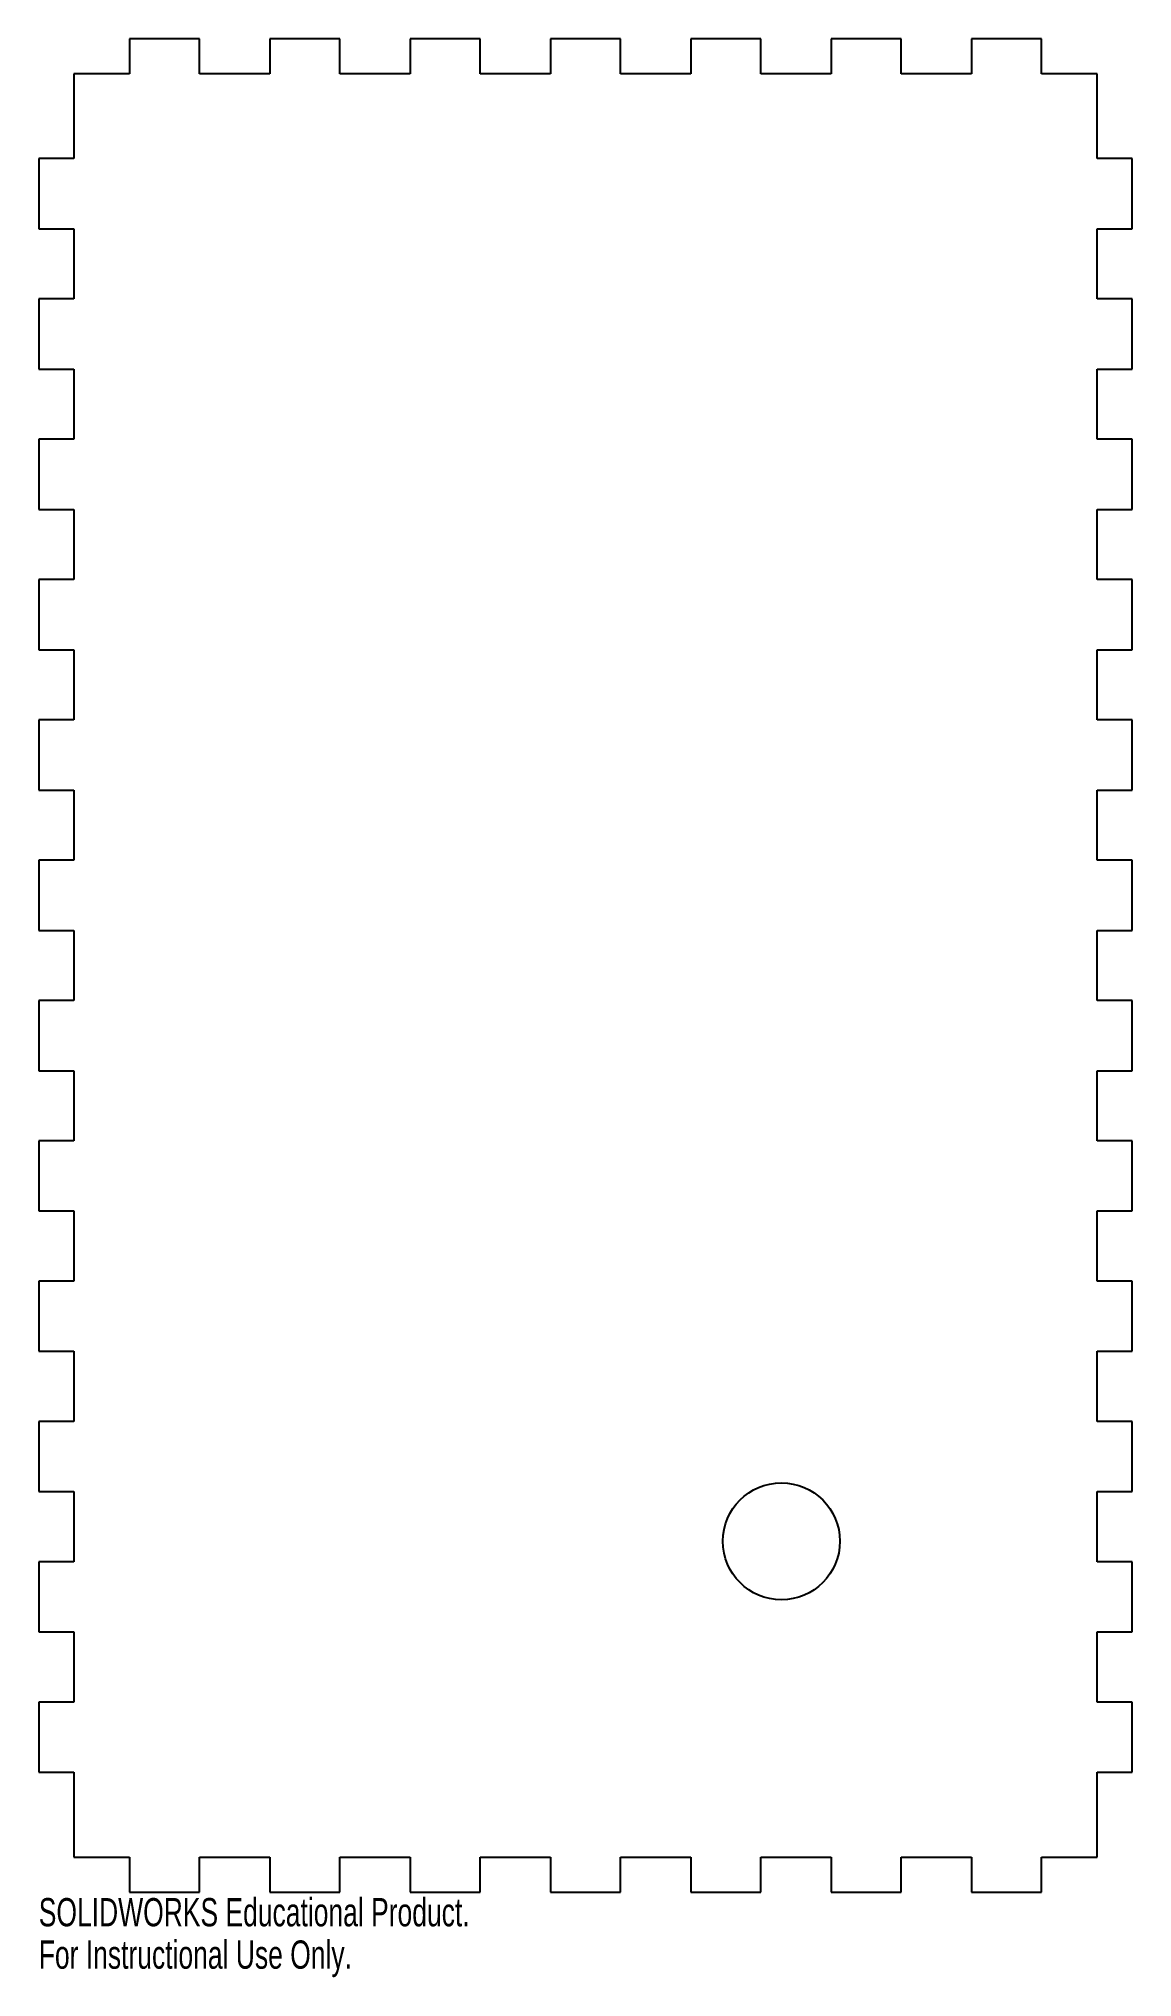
# Model space of a CAD drawing. Header units: millimetres. Extents: x -94 to 94, y -21 to 311.
import ezdxf

# ---------------------------------------------------------------- set-up
doc = ezdxf.new("R2010")
doc.units = ezdxf.units.MM
doc.styles.add('SLDTEXTSTYLE0', font='TXT', dxfattribs={"width": 0.7})

msp = doc.modelspace()

# ---------------------------------------------------------------- linework, layer by layer
at = {"color": 7, "linetype": 'Continuous', "lineweight": 25}
for p, q in [((-66, 311), (-78, 311)), ((-78, 311), (-78, 305)), ((-66, 305), (-66, 311)), ((-42, 311), (-54, 311)), ((-54, 311), (-54, 305)), ((-42, 305), (-42, 311)), ((-18, 311), (-30, 311)), ((-30, 311), (-30, 305)), ((-18, 305), (-18, 311)), ((6, 311), (-6, 311)), ((-6, 311), (-6, 305)), ((6, 305), (6, 311)), ((30, 311), (18, 311)), ((18, 311), (18, 305)), ((30, 305), (30, 311)), ((54, 311), (42, 311)), ((42, 311), (42, 305)), ((54, 305), (54, 311)), ((78, 311), (66, 311)), ((66, 311), (66, 305)), ((78, 305), (78, 311)), ((-78, 305), (-87.5, 305)), ((-87.5, 305), (-87.5, 290.5)), ((-54, 305), (-66, 305)), ((-30, 305), (-42, 305)), ((-6, 305), (-18, 305)), ((18, 305), (6, 305)), ((42, 305), (30, 305)), ((66, 305), (54, 305)), ((87.5, 305), (78, 305)), ((87.5, 290.5), (87.5, 305)), ((-87.5, 290.5), (-93.5, 290.5)), ((-93.5, 290.5), (-93.5, 278.5)), ((93.5, 290.5), (87.5, 290.5)), ((93.5, 278.5), (93.5, 290.5)), ((-93.5, 278.5), (-87.5, 278.5)), ((-87.5, 278.5), (-87.5, 266.5)), ((87.5, 266.5), (87.5, 278.5)), ((87.5, 278.5), (93.5, 278.5)), ((-87.5, 266.5), (-93.5, 266.5)), ((-93.5, 266.5), (-93.5, 254.5)), ((93.5, 266.5), (87.5, 266.5)), ((93.5, 254.5), (93.5, 266.5)), ((-93.5, 254.5), (-87.5, 254.5)), ((-87.5, 254.5), (-87.5, 242.5)), ((87.5, 242.5), (87.5, 254.5)), ((87.5, 254.5), (93.5, 254.5)), ((-87.5, 242.5), (-93.5, 242.5)), ((-93.5, 242.5), (-93.5, 230.5)), ((93.5, 242.5), (87.5, 242.5)), ((93.5, 230.5), (93.5, 242.5)), ((-93.5, 230.5), (-87.5, 230.5)), ((-87.5, 230.5), (-87.5, 218.5)), ((87.5, 218.5), (87.5, 230.5)), ((87.5, 230.5), (93.5, 230.5)), ((-87.5, 218.5), (-93.5, 218.5)), ((-93.5, 218.5), (-93.5, 206.5)), ((93.5, 218.5), (87.5, 218.5)), ((93.5, 206.5), (93.5, 218.5)), ((-93.5, 206.5), (-87.5, 206.5)), ((-87.5, 206.5), (-87.5, 194.5)), ((87.5, 194.5), (87.5, 206.5)), ((87.5, 206.5), (93.5, 206.5)), ((-87.5, 194.5), (-93.5, 194.5)), ((-93.5, 194.5), (-93.5, 182.5)), ((93.5, 194.5), (87.5, 194.5)), ((93.5, 182.5), (93.5, 194.5)), ((-93.5, 182.5), (-87.5, 182.5)), ((-87.5, 182.5), (-87.5, 170.5)), ((87.5, 170.5), (87.5, 182.5)), ((87.5, 182.5), (93.5, 182.5)), ((-87.5, 170.5), (-93.5, 170.5)), ((-93.5, 170.5), (-93.5, 158.5)), ((93.5, 170.5), (87.5, 170.5)), ((93.5, 158.5), (93.5, 170.5)), ((-93.5, 158.5), (-87.5, 158.5)), ((-87.5, 158.5), (-87.5, 146.5)), ((87.5, 146.5), (87.5, 158.5)), ((87.5, 158.5), (93.5, 158.5)), ((-87.5, 146.5), (-93.5, 146.5)), ((-93.5, 146.5), (-93.5, 134.5)), ((93.5, 146.5), (87.5, 146.5)), ((93.5, 134.5), (93.5, 146.5)), ((-93.5, 134.5), (-87.5, 134.5)), ((-87.5, 134.5), (-87.5, 122.5)), ((87.5, 122.5), (87.5, 134.5)), ((87.5, 134.5), (93.5, 134.5)), ((-87.5, 122.5), (-93.5, 122.5)), ((-93.5, 122.5), (-93.5, 110.5)), ((93.5, 122.5), (87.5, 122.5)), ((93.5, 110.5), (93.5, 122.5)), ((-93.5, 110.5), (-87.5, 110.5)), ((-87.5, 110.5), (-87.5, 98.5)), ((87.5, 98.5), (87.5, 110.5)), ((87.5, 110.5), (93.5, 110.5)), ((-87.5, 98.5), (-93.5, 98.5)), ((-93.5, 98.5), (-93.5, 86.5)), ((93.5, 98.5), (87.5, 98.5)), ((93.5, 86.5), (93.5, 98.5)), ((-93.5, 86.5), (-87.5, 86.5)), ((-87.5, 86.5), (-87.5, 74.5)), ((87.5, 74.5), (87.5, 86.5)), ((87.5, 86.5), (93.5, 86.5)), ((-87.5, 74.5), (-93.5, 74.5)), ((-93.5, 74.5), (-93.5, 62.5)), ((93.5, 74.5), (87.5, 74.5)), ((93.5, 62.5), (93.5, 74.5)), ((-93.5, 62.5), (-87.5, 62.5)), ((-87.5, 62.5), (-87.5, 50.5)), ((87.5, 50.5), (87.5, 62.5)), ((87.5, 62.5), (93.5, 62.5)), ((-87.5, 50.5), (-93.5, 50.5)), ((-93.5, 50.5), (-93.5, 38.5)), ((93.5, 50.5), (87.5, 50.5)), ((93.5, 38.5), (93.5, 50.5)), ((-93.5, 38.5), (-87.5, 38.5)), ((-87.5, 38.5), (-87.5, 26.5)), ((87.5, 26.5), (87.5, 38.5)), ((87.5, 38.5), (93.5, 38.5)), ((-87.5, 26.5), (-93.5, 26.5)), ((-93.5, 26.5), (-93.5, 14.5)), ((93.5, 26.5), (87.5, 26.5)), ((93.5, 14.5), (93.5, 26.5)), ((-93.5, 14.5), (-87.5, 14.5)), ((-87.5, 14.5), (-87.5, 0)), ((87.5, 0), (87.5, 14.5)), ((87.5, 14.5), (93.5, 14.5)), ((-87.5, 0), (-78, 0)), ((-78, 0), (-78, -6)), ((-66, -6), (-66, 0)), ((-66, 0), (-54, 0)), ((-54, 0), (-54, -6)), ((-42, -6), (-42, 0)), ((-42, 0), (-30, 0)), ((-30, 0), (-30, -6)), ((-18, -6), (-18, 0)), ((-18, 0), (-6, 0)), ((-6, 0), (-6, -6)), ((6, -6), (6, 0)), ((6, 0), (18, 0)), ((18, 0), (18, -6)), ((30, -6), (30, 0)), ((30, 0), (42, 0)), ((42, 0), (42, -6)), ((54, -6), (54, 0)), ((54, 0), (66, 0)), ((66, 0), (66, -6)), ((78, 0), (87.5, 0)), ((78, -6), (78, 0)), ((-78, -6), (-66, -6)), ((-54, -6), (-42, -6)), ((-30, -6), (-18, -6)), ((-6, -6), (6, -6)), ((18, -6), (30, -6)), ((42, -6), (54, -6)), ((66, -6), (78, -6))]:
    msp.add_line(p, q, dxfattribs=at)
msp.add_circle((33.5, 54), 10, dxfattribs=at)

# ---------------------------------------------------------------- texts
at = {"color": 7, "linetype": 'Continuous', "char_height": 4.8336, "attachment_point": 1, "style": 'SLDTEXTSTYLE0'}
for s, insert in [('SOLIDWORKS Educational Product.', (-93.5, -7.02)), ('For Instructional Use Only.', (-93.5, -14.27))]:
    msp.add_mtext(s, dxfattribs=dict(at, insert=insert))

doc.saveas('drawing.dxf')
